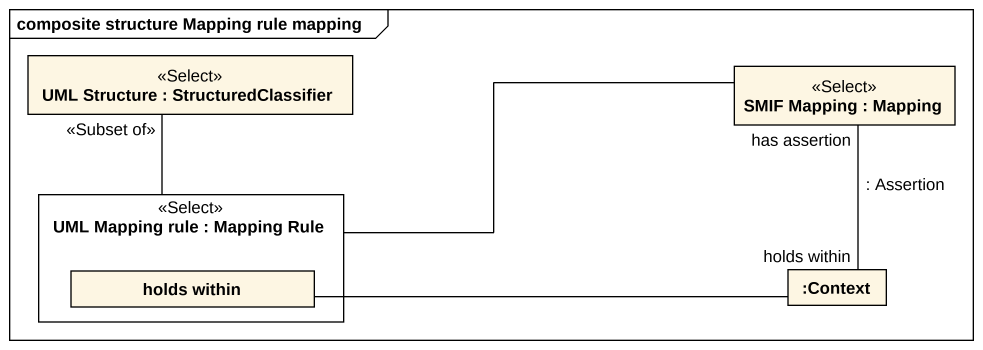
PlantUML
@startuml
mainframe composite structure Mapping rule mapping
rectangle "UML Structure : StructuredClassifier" as UML_Structure <<Select>>
rectangle "SMIF Mapping : Mapping" as SMIF_Mapping <<Select>>
rectangle "UML Mapping rule : Mapping Rule" as UML_Mapping_rule <<Select>> {
  rectangle "holds within" as holds_within
}
rectangle ":Context" as Context
SMIF_Mapping "has assertion" -- "holds within" Context : : Assertion
UML_Mapping_rule -up- "<<Subset of>>" UML_Structure
UML_Mapping_rule -right- SMIF_Mapping
holds_within -right- Context
@enduml
